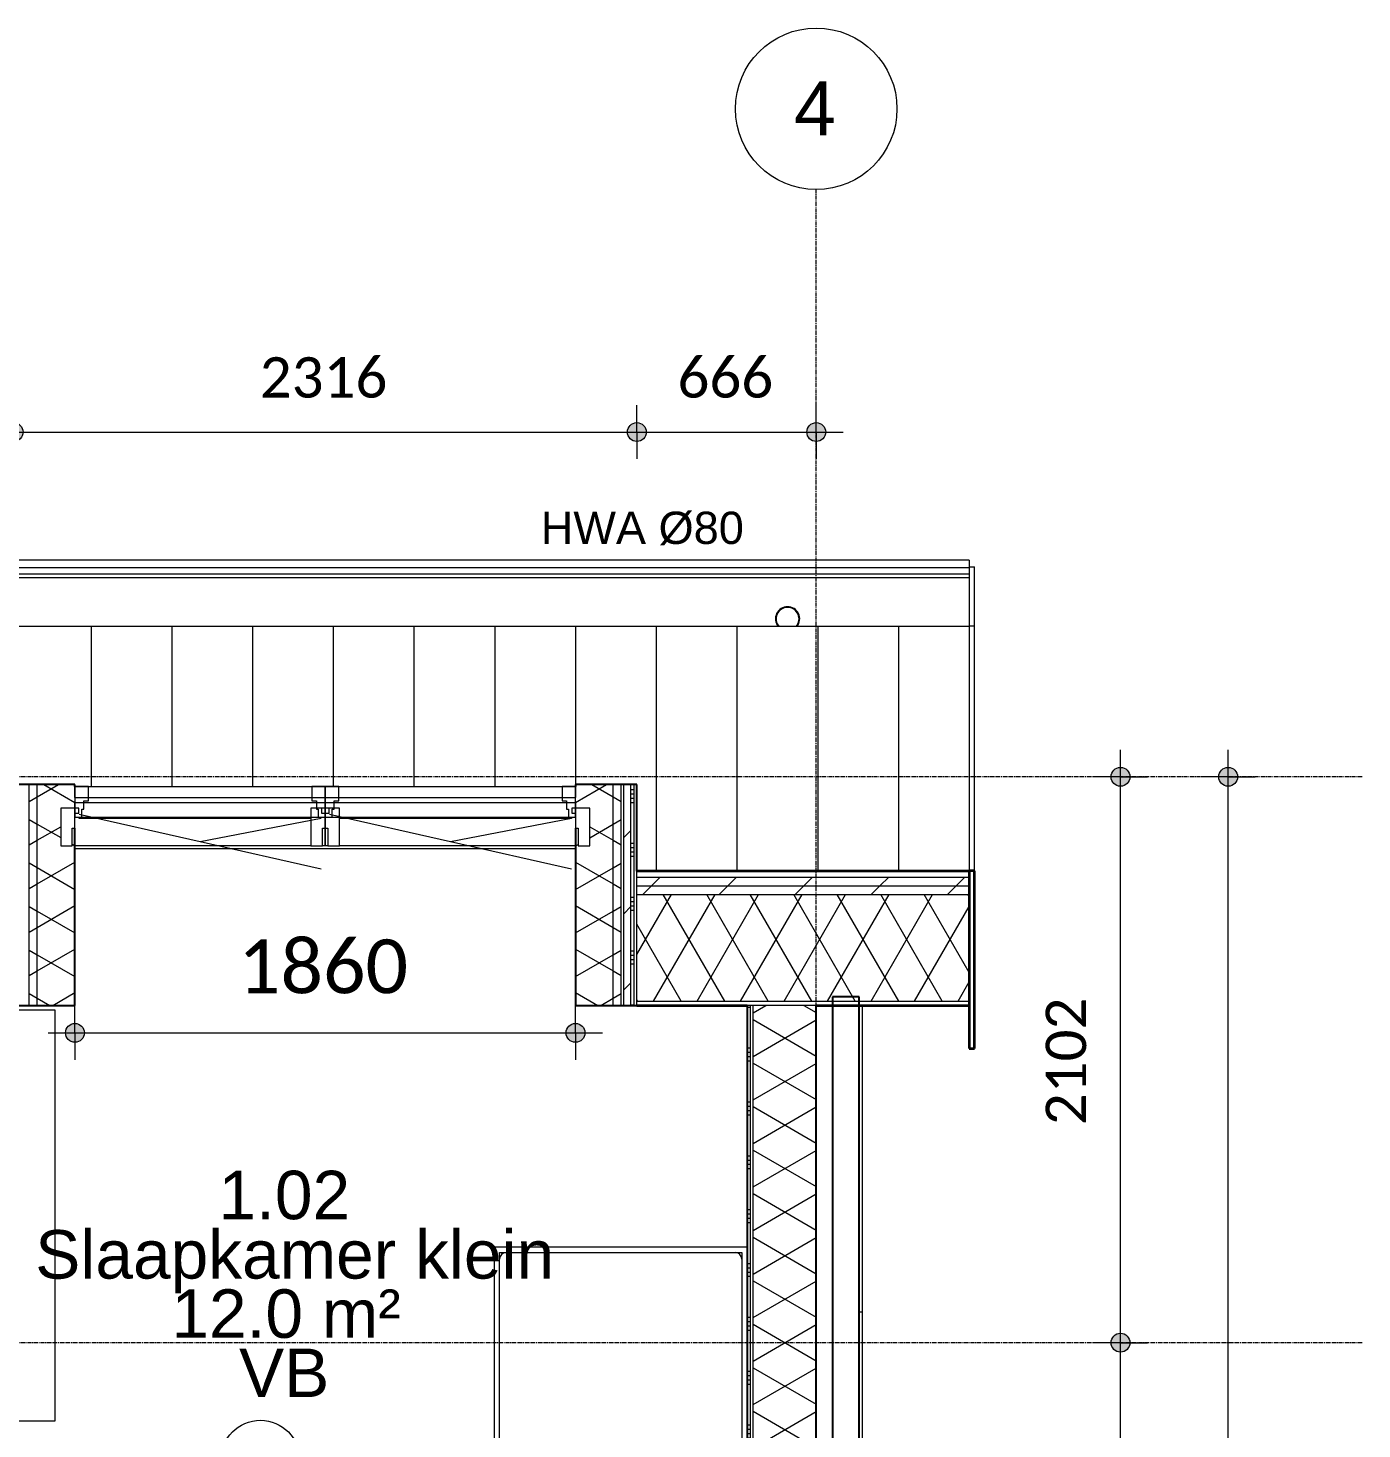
# Model space of a CAD drawing. Header units: millimetres. Extents: x -8546 to 211781, y -3000 to 31870.
# Drawn here: x 22232 to 27189, y 8653 to 13856 of the extents above; entities that cross this region are included whole.
import ezdxf

# ---------------------------------------------------------------- set-up
doc = ezdxf.new("R2010")
doc.units = ezdxf.units.MM
doc.linetypes.add('grid', pattern=[24, 15, -3, 3, -3])
for name, color, linetype, lineweight in [('A-ANNO-DIMS', 211, 'Continuous', 9), ('A-ANNO-DIMS-100', 211, 'Continuous', 9), ('A-ANNO-NOTE', 131, 'Continuous', 9), ('A-AREA-IDEN', 2, 'Continuous', 9), ('A-GENM', 13, 'Continuous', 9), ('A-GLAZ', 151, 'Continuous', 9), ('A-ROOF', 132, 'Continuous', 9), ('A-ROOF-MCUT', 132, 'Continuous', 35), ('A-ROOF-OTLN', 132, 'Continuous', 9), ('A-ROOF-PATT', 132, 'Continuous', 35), ('A-WALL', 113, 'Continuous', 9), ('A-WALL-PATT', 111, 'Continuous', 25), ('G-ANNO-TEXT', 231, 'Continuous', 9), ('I-FURN', 30, 'Continuous', 9), ('I-WALL', 2, 'Continuous', 9), ('S-COLS', 52, 'Continuous', 9), ('S-GRID', 1, 'Continuous', 9), ('S-GRID-IDEN', 1, 'Continuous', 9)]:
    doc.layers.add(name, color=color, linetype=linetype, lineweight=lineweight)
doc.styles.add('Arial_1', font='arial.ttf', dxfattribs={"height": 200})
doc.styles.add('Arial_2', font='arial.ttf', dxfattribs={"height": 180})
doc.styles.add('Arial_3', font='arial.ttf', dxfattribs={"height": 120})
doc.styles.add('Arial_5', font='arial.ttf', dxfattribs={"height": 1.2})
doc.styles.add('Calibri', font='calibri.ttf', dxfattribs={"height": 150})
doc.styles.add('Calibri_1', font='calibri.ttf', dxfattribs={"height": 200})
doc.dimstyles.new('00_BR_maatvoering_1_5mm', dxfattribs={"dimscale": 304.8, "dimtxt": 176.602264, "dimasz": 0.918635, "dimexe": 0.328084, "dimexo": 0.0625, "dimgap": 0.229659, "dimtad": 1, "dimdec": 0, "dimzin": 0, "dimdsep": 46, "dimtxsty": 'Calibri', "dimblk1": 'DOTSMALL', "dimblk2": 'DOTSMALL', "dimsah": 1, "dimcen": 0.09, "dimdle": 0.328084, "dimazin": 0, "dimtfac": 1, "dimtdec": 4, "dimtix": 1, "dimtmove": 0, "dimatfit": 3, "dimfxl": 0.328084, "dimfxlon": 1, "dimtvp": 1, "dimtfill": 1, "dimtolj": 1, "dimtzin": 0, "dimarcsym": 2})
doc.dimstyles.new('00_BR_maatvoering_2_0mm', dxfattribs={"dimscale": 304.8, "dimtxt": 235.469685, "dimasz": 0.918635, "dimexe": 0.328084, "dimexo": 0.0625, "dimgap": 0.229659, "dimtad": 1, "dimdec": 0, "dimzin": 0, "dimdsep": 46, "dimtxsty": 'Calibri_1', "dimblk1": 'DOTSMALL', "dimblk2": 'DOTSMALL', "dimsah": 1, "dimcen": 0.09, "dimdle": 0.328084, "dimazin": 0, "dimtfac": 1, "dimtdec": 4, "dimtix": 1, "dimtmove": 0, "dimatfit": 3, "dimfxl": 0.328084, "dimfxlon": 1, "dimtvp": 1, "dimtfill": 1, "dimtolj": 1, "dimtzin": 0, "dimarcsym": 2})
pattern_1 = [(45, (20667.49, 0), (-141.4214, 141.4214), [])]
pattern_2 = [(330, (22178.73, 9980.17), (70, 121.244), []), (30, (22178.73, 9980.17), (-70, 121.244), [])]
pattern_3 = [(150, (24494.73, 9980.17), (-70, -121.244), []), (210, (24494.73, 9980.17), (70, -121.244), [])]

# ---------------------------------------------------------------- blocks, each defined once
blk = doc.blocks.new('KOZIJN_TYPE_D breed 930 - KOZIJN_TYPE_D-3569084-1ste verdieping')
at = {"layer": 'A-GENM'}
for p, q in [((-415, 0), (-465, 0)), ((-465, 0), (-465, -114)), ((-415, -53), (-415, 0)), ((465, 0), (415, 0)), ((415, 0), (415, -53)), ((465, -114), (465, 0)), ((-439, -114), (-439, -84)), ((-439, -84), (-432, -84)), ((-432, -84), (-432, -53)), ((-432, -53), (-415, -53)), ((415, -53), (432, -53)), ((432, -53), (432, -84)), ((432, -84), (439, -84)), ((439, -84), (439, -114)), ((-465, -114), (-439, -114)), ((439, -114), (465, -114))]:
    blk.add_line(p, q, dxfattribs=at)
at = {"layer": 'A-GLAZ'}
for p, q in [((-465, -40), (-465, 0)), ((-465, 0), (465, 0)), ((-465, -40), (465, -40)), ((465, 0), (465, -40)), ((-451, -80), (-518, -80)), ((-518, -80), (-518, -220)), ((-465, -114), (-465, -59)), ((-465, -59), (465, -59)), ((-465, -154), (-465, -99)), ((-465, -99), (-451, -99)), ((-451, -99), (-451, -80)), ((449.5, -307), (-449.5, -104)), ((518, -80), (451, -80)), ((451, -80), (451, -99)), ((451, -99), (465, -99)), ((465, -59), (465, -114)), ((465, -99), (465, -154)), ((518, -220), (518, -80)), ((-475, -220), (-475, -154)), ((-475, -154), (-465, -154)), ((-465, -114), (465, -114)), ((-465, -220), (-465, -154)), ((449.6, -119), (-412, -119)), ((449.5, -119), (0, -205.5)), ((449.6, -114), (449.6, -119)), ((465, -154), (475, -154)), ((475, -154), (475, -220)), ((-518, -220), (-475, -220)), ((-455, -220), (-465, -220)), ((465, -220), (-412, -220)), ((475, -220), (518, -220))]:
    blk.add_line(p, q, dxfattribs=at)
blk = doc.blocks.new('28_EB_HWA_grote slag - TRON60x2_5-3479251-1ste verdieping')
at = {"layer": 'S-COLS'}
for radius, start, end in [(45, 50.8296, 180), (42.5, 48.16, 180), (42.5, 180, 311.84), (45, 180, 309.1704)]:
    blk.add_arc((-126.7, 0), radius, start, end, dxfattribs=at)
blk = doc.blocks.new('M_Desk - 1525 x 762mm-V19-1ste verdieping')
at = {"layer": 'I-FURN'}
for p, q in [((1524.5, 762), (-0.5, 762)), ((-0.5, 762), (-0.5, 0)), ((1524.5, 0), (1524.5, 762))]:
    blk.add_line(p, q, dxfattribs=at)
blk = doc.blocks.new('82_CC_MOD_bed enkel - 2000 x 900 bak-V20-1ste verdieping')
at = {"layer": 'I-FURN'}
for p, q in [((1472.9, 320.9), (-567.1, 320.9)), ((-567.1, 320.9), (-567.1, -619.1)), ((1472.9, -619.1), (1472.9, 320.9)), ((-547.1, -599.1), (-547.1, 300.9)), ((-547.1, 300.9), (1452.9, 300.9)), ((1452.9, 300.9), (1452.9, -599.1)), ((1452.9, -599.1), (-547.1, -599.1))]:
    blk.add_line(p, q, dxfattribs=at)
for centre, start, end in [((-522.1, 275.9), 90, 180), ((1427.9, 275.9), 360, 90), ((-522.1, -574.1), 180, 270), ((1427.9, -574.1), 270, 360)]:
    blk.add_arc(centre, 25, start, end, dxfattribs=at)
for points in [[(-117.1, 300.9), (-96.1, -0.1), (-135.8, -323.4), (-117.1, -599.1)], [(182.9, 300.9), (203.9, -0.1), (164.2, -323.4), (182.9, -599.1)], [(-447.1, 150.9), (-325.5, 136), (-192.5, 161.8), (-117.1, 150.9)], [(-447.1, 150.9), (-417.5, -17.3), (-467.2, -273.2), (-447.1, -449.1)], [(-447.1, -449.1), (-325.5, -464), (-192.5, -438.2), (-117.1, -449.1)]]:
    blk.add_open_spline(points, degree=3, dxfattribs=at)
blk = doc.blocks.new('KOZIJN_TYPE_D breed 930 - KOZIJN_TYPE_D-V21-1ste verdieping')
at = {"layer": 'A-GENM'}
for p, q in [((-415, 0), (-465, 0)), ((-465, 0), (-465, -114)), ((-415, -53), (-415, 0)), ((465, 0), (415, 0)), ((415, 0), (415, -53)), ((465, -114), (465, 0)), ((-439, -114), (-439, -84)), ((-439, -84), (-432, -84)), ((-432, -84), (-432, -53)), ((-432, -53), (-415, -53)), ((415, -53), (432, -53)), ((432, -53), (432, -84)), ((432, -84), (439, -84)), ((439, -84), (439, -114)), ((-465, -114), (-439, -114)), ((439, -114), (465, -114))]:
    blk.add_line(p, q, dxfattribs=at)
at = {"layer": 'A-GLAZ'}
for p, q in [((-465, -40), (-465, 0)), ((-465, 0), (465, 0)), ((-465, -40), (465, -40)), ((465, 0), (465, -40)), ((-451, -80), (-518, -80)), ((-518, -80), (-518, -220)), ((-465, -114), (-465, -59)), ((-465, -59), (465, -59)), ((-465, -154), (-465, -99)), ((-465, -99), (-451, -99)), ((-451, -99), (-451, -80)), ((449.5, -307), (-449.5, -104)), ((518, -80), (451, -80)), ((451, -80), (451, -99)), ((451, -99), (465, -99)), ((465, -59), (465, -114)), ((465, -99), (465, -154)), ((518, -220), (518, -80)), ((-475, -220), (-475, -154)), ((-475, -154), (-465, -154)), ((-465, -114), (465, -114)), ((-449.2, -119), (-449.2, -114)), ((412, -119), (-449.2, -119)), ((449.5, -119), (0, -205.5)), ((465, -154), (475, -154)), ((465, -154), (465, -220)), ((475, -154), (475, -220)), ((-518, -220), (-475, -220)), ((412, -220), (-465, -220)), ((465, -220), (455, -220)), ((475, -220), (518, -220))]:
    blk.add_line(p, q, dxfattribs=at)
blk = doc.blocks.new('Grid - r_3_0mm-1753543-1ste verdieping')
at = {"layer": 'S-GRID-IDEN'}
blk.add_circle((0, 0), 3, dxfattribs=at)
blk = doc.blocks.new('DIMBLOCK14-1ste verdieping')
at = {"layer": 'A-ANNO-DIMS-100'}
h = blk.add_hatch(color=256, dxfattribs=at)
edge = h.paths.add_edge_path()
edge.add_arc((26291.8, 8973.5), 35, 0, 360)
h = blk.add_hatch(color=256, dxfattribs=at)
edge = h.paths.add_edge_path()
edge.add_arc((26291.8, 1860.4), 35, 0, 360)
for p, q in [((26291.8, 8973.5), (26191.8, 8973.5)), ((26291.8, 1860.4), (26291.8, 8973.5)), ((26291.8, 8973.5), (26391.8, 8973.5)), ((26291.8, 1860.4), (26191.8, 1860.4)), ((26291.8, 1860.4), (26391.8, 1860.4))]:
    blk.add_line(p, q, dxfattribs=at)
for centre in [(26291.8, 8973.5), (26291.8, 1860.4)]:
    blk.add_circle(centre, 35, dxfattribs=at)
at = {"layer": 'A-ANNO-DIMS-100', "color": 0, "insert": (26013.9, 5173.7), "char_height": 150, "width": 583.656, "attachment_point": 1, "rotation": 90, "line_spacing_factor": 1.158048, "style": 'Calibri', "bg_fill": 3, "box_fill_scale": 1.25, "bg_fill_color": 256, "bg_fill_true_color": 13158600, "bg_fill_transparency": 0}
blk.add_mtext('7113', dxfattribs=at)
blk = doc.blocks.new('_DotSmall')
at = {"color": 0, "linetype": 'ByBlock', "const_width": 0.5}
blk.add_lwpolyline([(-0.0625, 0, 1), (0.0625, 0, 1)], format="xyb", close=True, dxfattribs=at)
blk = doc.blocks.new('DIMBLOCK15-1ste verdieping')
at = {"layer": 'A-ANNO-DIMS-100'}
h = blk.add_hatch(color=256, dxfattribs=at)
edge = h.paths.add_edge_path()
edge.add_arc((26291.8, 11075.3), 35, 0, 360)
h = blk.add_hatch(color=256, dxfattribs=at)
edge = h.paths.add_edge_path()
edge.add_arc((26291.8, 8973.5), 35, 0, 360)
for p, q in [((26291.8, 8973.5), (26291.8, 11175.3)), ((26291.8, 11075.3), (26191.8, 11075.3)), ((26291.8, 11075.3), (26391.8, 11075.3)), ((26291.8, 8973.5), (26191.8, 8973.5)), ((26291.8, 8973.5), (26391.8, 8973.5))]:
    blk.add_line(p, q, dxfattribs=at)
for centre in [(26291.8, 11075.3), (26291.8, 8973.5)]:
    blk.add_circle(centre, 35, dxfattribs=at)
at = {"layer": 'A-ANNO-DIMS-100', "color": 0, "insert": (26013.9, 9781.2), "char_height": 150, "width": 583.656, "attachment_point": 1, "rotation": 90, "line_spacing_factor": 1.158048, "style": 'Calibri', "bg_fill": 3, "box_fill_scale": 1.25, "bg_fill_color": 256, "bg_fill_true_color": 13158600, "bg_fill_transparency": 0}
blk.add_mtext('2102', dxfattribs=at)
blk = doc.blocks.new('DIMBLOCK16-1ste verdieping')
at = {"layer": 'A-ANNO-DIMS-100'}
h = blk.add_hatch(color=256, dxfattribs=at)
edge = h.paths.add_edge_path()
edge.add_arc((26691.8, 11075.3), 35, 0, 360)
h = blk.add_hatch(color=256, dxfattribs=at)
edge = h.paths.add_edge_path()
edge.add_arc((26691.8, 860.4), 35, 0, 360)
for p, q in [((26691.8, 760.4), (26691.8, 11175.3)), ((26691.8, 11075.3), (26591.8, 11075.3)), ((26691.8, 11075.3), (26791.8, 11075.3)), ((26691.8, 860.4), (26591.8, 860.4)), ((26691.8, 860.4), (26791.8, 860.4))]:
    blk.add_line(p, q, dxfattribs=at)
for centre in [(26691.8, 11075.3), (26691.8, 860.4)]:
    blk.add_circle(centre, 35, dxfattribs=at)
at = {"layer": 'A-ANNO-DIMS-100', "color": 0, "insert": (26413.9, 5663.8), "char_height": 150, "width": 729.57, "attachment_point": 1, "rotation": 90, "line_spacing_factor": 1.158048, "style": 'Calibri', "bg_fill": 3, "box_fill_scale": 1.25, "bg_fill_color": 256, "bg_fill_true_color": 13158600, "bg_fill_transparency": 0}
blk.add_mtext('10215', dxfattribs=at)
blk = doc.blocks.new('61_EA_VENT_TOEVOER - LICHTPUNT-1509928-1ste verdieping')
at = {"layer": 'A-ANNO-NOTE'}
for p, q in [((-2.078, -2.078), (0, 0)), ((-2.278, -1.877), (-2.697, -2.698)), ((-2.278, -1.877), (-1.876, -2.28)), ((-1.876, -2.28), (-2.697, -2.698))]:
    blk.add_line(p, q, dxfattribs=at)
blk.add_circle((0, 0), 1.472, dxfattribs=at)
at = {"layer": 'A-ANNO-NOTE', "insert": (-1.003, 0.505), "char_height": 1.2, "width": 2.40506, "attachment_point": 1, "style": 'Arial_5'}
blk.add_mtext('mt', dxfattribs=at)
blk = doc.blocks.new('DIMBLOCK17-1ste verdieping')
at = {"layer": 'A-ANNO-DIMS-100'}
h = blk.add_hatch(color=256, dxfattribs=at)
edge = h.paths.add_edge_path()
edge.add_arc((24494.7, 12355.7), 35, 0, 360)
h = blk.add_hatch(color=256, dxfattribs=at)
edge = h.paths.add_edge_path()
edge.add_arc((25161.2, 12355.7), 35, 0, 360)
for p, q in [((24494.7, 12355.7), (24494.7, 12455.7)), ((25161.2, 12355.7), (25161.2, 12455.7)), ((24394.7, 12355.7), (25261.2, 12355.7)), ((24494.7, 12355.7), (24494.7, 12255.7)), ((25161.2, 12355.7), (25161.2, 12255.7))]:
    blk.add_line(p, q, dxfattribs=at)
for centre in [(24494.7, 12355.7), (25161.2, 12355.7)]:
    blk.add_circle(centre, 35, dxfattribs=at)
at = {"layer": 'A-ANNO-DIMS-100', "color": 0, "insert": (24645.6, 12633.6), "char_height": 150, "width": 437.742, "attachment_point": 1, "line_spacing_factor": 1.158048, "style": 'Calibri', "bg_fill": 3, "box_fill_scale": 1.25, "bg_fill_color": 256, "bg_fill_true_color": 13158600, "bg_fill_transparency": 0}
blk.add_mtext('666', dxfattribs=at)
blk = doc.blocks.new('DIMBLOCK20-1ste verdieping')
at = {"layer": 'A-ANNO-DIMS-100'}
h = blk.add_hatch(color=256, dxfattribs=at)
edge = h.paths.add_edge_path()
edge.add_arc((22178.7, 12355.7), 35, 0, 360)
h = blk.add_hatch(color=256, dxfattribs=at)
edge = h.paths.add_edge_path()
edge.add_arc((24494.7, 12355.7), 35, 0, 360)
for p, q in [((22178.7, 12355.7), (22178.7, 12455.7)), ((24494.7, 12355.7), (24494.7, 12455.7)), ((22178.7, 12355.7), (24594.7, 12355.7)), ((22178.7, 12355.7), (22178.7, 12255.7)), ((24494.7, 12355.7), (24494.7, 12255.7))]:
    blk.add_line(p, q, dxfattribs=at)
for centre in [(22178.7, 12355.7), (24494.7, 12355.7)]:
    blk.add_circle(centre, 35, dxfattribs=at)
at = {"layer": 'A-ANNO-DIMS-100', "color": 0, "insert": (23093.5, 12633.6), "char_height": 150, "width": 583.656, "attachment_point": 1, "line_spacing_factor": 1.158048, "style": 'Calibri', "bg_fill": 3, "box_fill_scale": 1.25, "bg_fill_color": 256, "bg_fill_true_color": 13158600, "bg_fill_transparency": 0}
blk.add_mtext('2316', dxfattribs=at)
blk = doc.blocks.new('DIMBLOCK30-1ste verdieping')
at = {"layer": 'A-ANNO-DIMS-100'}
h = blk.add_hatch(color=256, dxfattribs=at)
edge = h.paths.add_edge_path()
edge.add_arc((22406.7, 10124.1), 35, 0, 360)
h = blk.add_hatch(color=256, dxfattribs=at)
edge = h.paths.add_edge_path()
edge.add_arc((24266.7, 10124.1), 35, 0, 360)
for p, q in [((22406.7, 10124.1), (22406.7, 10224.1)), ((24266.7, 10124.1), (24266.7, 10224.1)), ((22306.7, 10124.1), (24366.7, 10124.1)), ((22406.7, 10124.1), (22406.7, 10024.1)), ((24266.7, 10124.1), (24266.7, 10024.1))]:
    blk.add_line(p, q, dxfattribs=at)
for centre in [(22406.7, 10124.1), (24266.7, 10124.1)]:
    blk.add_circle(centre, 35, dxfattribs=at)
at = {"layer": 'A-ANNO-DIMS-100', "color": 0, "insert": (23012.5, 10471.3), "char_height": 200, "width": 778.208, "attachment_point": 1, "line_spacing_factor": 1.158048, "style": 'Calibri_1', "bg_fill": 3, "box_fill_scale": 1.25, "bg_fill_color": 256, "bg_fill_true_color": 13158600, "bg_fill_transparency": 0}
blk.add_mtext('1860', dxfattribs=at)

msp = doc.modelspace()

# ---------------------------------------------------------------- hatches: boundary and pattern name
at = {"layer": 'A-ROOF-PATT', "lineweight": 9}
h = msp.add_hatch(dxfattribs=at)
h.set_pattern_fill('FP_90', color=256, style=0, pattern_type=2)
h.set_pattern_definition([(270, (20667.5, 4745.2), (300, 2e-14), [])])
h.paths.add_polyline_path([(15079.9, 10724.5), (16248.7, 10724.5), (16248.7, 11050.7), (20424.7, 11050.7), (20424.7, 10724.5), (22178.7, 10724.5), (22178.7, 11046.8), (22406.7, 11046.8), (22406.7, 11039.3), (24266.7, 11039.3), (24266.7, 11046.8), (24494.7, 11046.8), (24494.7, 10724.5), (25729.6, 10724.5), (25729.6, 11633.8), (15079.9, 11633.8), (15079.9, 10726.4)])
h = msp.add_hatch(dxfattribs=at)
h.set_pattern_fill('FP_84', color=256, style=0, pattern_type=2)
h.set_pattern_definition(pattern_1)
h.paths.add_polyline_path([(25729.6, 2233.2), (25729.6, 2265.4), (24397.7, 2265.4), (24397.7, 2233.2), (25661.4, 2233.2)])
h.paths.add_polyline_path([(15079.9, 2233.2), (16411.7, 2233.2), (16411.7, 2265.4), (15079.9, 2265.4)])
h.paths.add_polyline_path([(22219.1, 2233.2), (22741.7, 2233.2), (22741.7, 2265.4), (21554.7, 2265.4), (21554.7, 2233.2)])
h.paths.add_polyline_path([(18067.7, 2233.2), (19254.7, 2233.2), (19254.7, 2265.4), (18067.7, 2265.4)])
h.paths.add_polyline_path([(20498, 10670.2), (22178.7, 10670.2), (22178.7, 10702.5), (20424.7, 10702.5), (20424.7, 10670.2)])
h.paths.add_polyline_path([(15079.9, 10670.2), (16248.7, 10670.2), (16248.7, 10702.5), (15079.9, 10702.5)])
h.paths.add_polyline_path([(25729.6, 10670.2), (25729.6, 10702.5), (24494.7, 10702.5), (24494.7, 10670.2), (24514, 10670.2)])
h = msp.add_hatch(dxfattribs=at)
h.set_pattern_fill('FP_84', color=256, style=0, pattern_type=2)
h.set_pattern_definition(pattern_1)
h.paths.add_polyline_path([(21554.7, 2265.4), (22741.7, 2265.4), (22741.7, 2297.7), (21554.7, 2297.7)])
h.paths.add_polyline_path([(15079.9, 2265.4), (16411.7, 2265.4), (16411.7, 2297.7), (15079.9, 2297.7)])
h.paths.add_polyline_path([(25729.6, 2265.4), (25729.6, 2297.7), (24397.7, 2297.7), (24397.7, 2265.4), (25661.4, 2265.4)])
h.paths.add_polyline_path([(18067.7, 2265.4), (19254.7, 2265.4), (19254.7, 2297.7), (18067.7, 2297.7)])
h.paths.add_polyline_path([(22178.7, 10638), (22178.7, 10670.2), (20424.7, 10670.2), (20424.7, 10638), (21071.7, 10638)])
h.paths.add_polyline_path([(15079.9, 10638), (16248.7, 10638), (16248.7, 10670.2), (15079.9, 10670.2)])
h.paths.add_polyline_path([(25729.6, 10638), (25729.6, 10670.2), (24494.7, 10670.2), (24494.7, 10638), (24514, 10638)])
h = msp.add_hatch(dxfattribs=at)
h.set_pattern_fill('FP_88', color=256, angle=60, style=0, pattern_type=2)
h.set_pattern_definition([(60, (20404.74, 2211.16), (-121.2436, 70), []), (120, (20404.74, 2211.16), (-121.2436, -70), [])])
h.paths.add_polyline_path([(22219.1, 2297.7), (22741.7, 2297.7), (22741.7, 2693.6), (21554.7, 2693.6), (21554.7, 2297.7)])
h.paths.add_polyline_path([(15079.9, 2297.7), (16411.7, 2297.7), (16411.7, 2693.6), (15079.9, 2693.6)])
h.paths.add_polyline_path([(24397.7, 2297.7), (25729.6, 2297.7), (25729.6, 2693.6), (24397.7, 2693.6), (24397.7, 2320.6)])
h.paths.add_polyline_path([(18067.7, 2297.7), (19254.7, 2297.7), (19254.7, 2693.6), (18067.7, 2693.6)])
h.paths.add_polyline_path([(21071.7, 10242.1), (22178.7, 10242.1), (22178.7, 10638), (20424.7, 10638), (20424.7, 10242.1)])
h.paths.add_polyline_path([(15079.9, 10242.1), (16248.7, 10242.1), (16248.7, 10638), (15079.9, 10638)])
h.paths.add_polyline_path([(25729.6, 10242.1), (25729.6, 10638), (24494.7, 10638), (24494.7, 10242.1), (24514, 10242.1)])
h = msp.add_hatch(dxfattribs=at)
h.set_pattern_fill('FP_89', color=256, style=0, pattern_type=2)
h.set_pattern_definition([(0, (20404.74, 2211.16), (0, 100), [])])
h.paths.add_polyline_path([(22741.7, 2693.6), (22741.7, 2709.7), (21554.7, 2709.7), (21554.7, 2693.6), (22219.1, 2693.6)])
h.paths.add_polyline_path([(15079.9, 2693.6), (16411.7, 2693.6), (16411.7, 2709.7), (15079.9, 2709.7)])
h.paths.add_polyline_path([(24514, 2693.6), (25729.6, 2693.6), (25729.6, 2709.7), (24397.7, 2709.7), (24397.7, 2693.6)])
h.paths.add_polyline_path([(18067.7, 2693.6), (19254.7, 2693.6), (19254.7, 2709.7), (18067.7, 2709.7)])
h.paths.add_polyline_path([(21071.7, 10226), (22178.7, 10226), (22178.7, 10242.1), (20424.7, 10242.1), (20424.7, 10226)])
h.paths.add_polyline_path([(15079.9, 10226), (16248.7, 10226), (16248.7, 10242.1), (15079.9, 10242.1)])
h.paths.add_polyline_path([(25729.6, 10226), (25729.6, 10242.1), (24494.7, 10242.1), (24494.7, 10226), (25161.2, 10226)])
at = {"layer": 'A-WALL-PATT', "lineweight": 9}
h = msp.add_hatch(dxfattribs=at)
h.set_pattern_fill('FP_104', color=256, angle=60, style=0, pattern_type=2)
h.set_pattern_definition(pattern_2)
h.paths.add_polyline_path([(22266.7, 10226), (22266.7, 11046.8), (22236.7, 11046.8), (22236.7, 10226)])
h = msp.add_hatch(dxfattribs=at)
h.set_pattern_fill('FP_104', color=256, angle=60, style=0, pattern_type=2)
h.set_pattern_definition(pattern_2)
h.paths.add_polyline_path([(22406.7, 10226), (22406.7, 10884.8), (22396.7, 10884.8), (22396.7, 10818.8), (22353.7, 10818.8), (22353.7, 10958.8), (22406.7, 10958.8), (22406.7, 11046.8), (22266.7, 11046.8), (22266.7, 10226)])
h = msp.add_hatch(dxfattribs=at)
h.set_pattern_fill('FP_120', color=256, angle=60, style=0, pattern_type=2)
h.set_pattern_definition(pattern_3)
h.paths.add_polyline_path([(24266.7, 10226), (24406.7, 10226), (24406.7, 11046.8), (24266.7, 11046.8), (24266.7, 10958.8), (24319.7, 10958.8), (24319.7, 10818.8), (24276.7, 10818.8), (24276.7, 10884.8), (24266.7, 10884.8), (24266.7, 10642.7)])
h = msp.add_hatch(dxfattribs=at)
h.set_pattern_fill('FP_120', color=256, angle=60, style=0, pattern_type=2)
h.set_pattern_definition(pattern_3)
h.paths.add_polyline_path([(24436.7, 10226), (24436.7, 11046.8), (24406.7, 11046.8), (24406.7, 10226)])
h = msp.add_hatch(dxfattribs=at)
h.set_pattern_fill('FP_84', color=256, style=0, pattern_type=2)
h.set_pattern_definition(pattern_1)
h.paths.add_polyline_path([(24472.7, 10226), (24472.7, 11046.8), (24445.7, 11046.8), (24445.7, 10226)])
h = msp.add_hatch(dxfattribs=at)
h.set_pattern_fill('FP_121', color=256, angle=90, style=0, pattern_type=2)
h.set_pattern_definition([(180, (24494.73, 9980.17), (-1e-12, -200), []), (180, (24494.73, 9996.17), (-1e-12, -200), []), (180, (24494.73, 10012.17), (-1e-12, -200), []), (180, (24494.73, 10028.17), (-1e-12, -200), [])])
h.paths.add_polyline_path([(24472.7, 10226), (24484.7, 10226), (24484.7, 11046.8), (24472.7, 11046.8), (24472.7, 10642.7)])
h = msp.add_hatch(dxfattribs=at)
h.set_pattern_fill('FP_58', color=256, angle=90, style=0, pattern_type=2)
h.set_pattern_definition([(360, (24904.73, 6467.83), (4e-13, 200), []), (360, (24904.73, 6451.83), (4e-13, 200), []), (360, (24904.73, 6435.83), (4e-13, 200), []), (360, (24904.73, 6419.83), (4e-13, 200), [])])
h.paths.add_polyline_path([(24904.7, 2709.7), (24917.2, 2709.7), (24917.2, 7172.4), (24904.7, 7172.4), (24904.7, 2894.5)])
h.paths.add_polyline_path([(24904.7, 7261.4), (24917.2, 7261.4), (24917.2, 10226), (24904.7, 10226), (24904.7, 7270.4)])
h = msp.add_hatch(dxfattribs=at)
h.set_pattern_fill('FP_59', color=256, angle=60, style=0, pattern_type=2)
h.set_pattern_definition([(330, (24904.73, 6467.83), (70, 121.2436), []), (30, (24904.73, 6467.83), (-70, 121.2436), [])])
h.paths.add_polyline_path([(25161.2, 2709.7), (25161.2, 7172.4), (24926.2, 7172.4), (24926.2, 2709.7), (25087.7, 2709.7)])
h.paths.add_polyline_path([(25161.2, 7261.4), (25161.2, 10226), (24926.2, 10226), (24926.2, 7261.4)])

# ---------------------------------------------------------------- linework, layer by layer
at = {"layer": 'A-ROOF'}
for p, q in [((25729.6, 11633.8), (15079.9, 11633.8)), ((22406.7, 11039.3), (24266.7, 11039.3)), ((24266.7, 10807.4), (22406.7, 10807.4)), ((24494.7, 10702.5), (25729.6, 10702.5)), ((24494.7, 10670.2), (25729.6, 10670.2)), ((24494.7, 10638), (25729.6, 10638)), ((24494.7, 10242.1), (25729.6, 10242.1))]:
    msp.add_line(p, q, dxfattribs=at)
at = {"layer": 'A-ROOF', "lineweight": 35}
for p, q in [((25729.6, 10724.5), (24494.7, 10724.5)), ((24494.7, 10226), (24904.7, 10226)), ((25161.2, 10226), (25729.6, 10226))]:
    msp.add_line(p, q, dxfattribs=at)
at = {"layer": 'A-ROOF-MCUT'}
for p, q in [((25748.6, 10726.4), (25729.6, 10726.4)), ((25729.6, 10726.4), (25729.6, 10066.5)), ((25748.6, 10066.5), (25748.6, 10726.4)), ((25729.6, 10066.5), (25748.6, 10066.5))]:
    msp.add_line(p, q, dxfattribs=at)
at = {"layer": 'A-ROOF-OTLN'}
for p, q in [((25729.6, 11880.3), (15079.9, 11880.3)), ((25729.6, 11880.3), (25729.6, 10726.4)), ((15079.9, 11853.2), (25729.6, 11853.2)), ((25729.6, 11828.1), (15079.9, 11828.1)), ((25729.6, 11814.3), (15079.9, 11814.3)), ((25729.6, 11854.7), (25748.6, 11854.7)), ((25748.6, 10726.4), (25748.6, 11854.7)), ((25729.6, 11635.7), (25748.6, 11635.7))]:
    msp.add_line(p, q, dxfattribs=at)
at = {"layer": 'A-WALL'}
for p, q in [((22236.7, 10226), (22236.7, 11046.8)), ((22266.7, 10226), (22266.7, 11046.8)), ((24406.7, 10226), (24406.7, 11046.8)), ((24436.7, 10226), (24436.7, 11046.8)), ((24445.7, 10226), (24445.7, 11046.8)), ((24472.7, 10226), (24472.7, 11046.8)), ((24484.7, 10226), (24484.7, 11046.8)), ((24494.7, 10226), (24494.7, 10724.5)), ((25161.2, 10226), (24904.7, 10226)), ((24917.2, 7261.4), (24917.2, 10226)), ((24926.2, 7261.4), (24926.2, 10226)), ((25331.2, 10226), (25331.2, 2709.7)), ((25321.2, 9088.5), (25331.2, 9088.5))]:
    msp.add_line(p, q, dxfattribs=at)
at = {"layer": 'A-WALL', "lineweight": 25}
for p, q in [((25321.2, 10257.5), (25221.2, 10257.5)), ((25221.2, 10257.5), (25221.2, 2699.8)), ((25321.2, 2699.8), (25321.2, 10257.5))]:
    msp.add_line(p, q, dxfattribs=at)
at = {"layer": 'I-WALL', "lineweight": 25}
for p, q in [((22406.7, 11046.8), (22178.7, 11046.8)), ((22406.7, 11038.8), (22406.7, 11046.8)), ((24266.7, 11046.8), (24266.7, 11038.8)), ((24494.7, 11046.8), (24266.7, 11046.8)), ((24494.7, 10724.5), (24494.7, 11046.8)), ((22406.7, 10226), (22406.7, 10884.8)), ((24266.7, 10884.8), (24266.7, 10226)), ((22178.7, 10226), (22406.7, 10226)), ((24266.7, 10226), (24494.7, 10226)), ((24904.7, 10226), (24904.7, 7282.9)), ((25161.2, 2709.7), (25161.2, 10226))]:
    msp.add_line(p, q, dxfattribs=at)
at = {"layer": 'S-GRID', "linetype": 'grid'}
for p, q in [((25161.2, -988.7), (25161.2, 13256.3)), ((27189.1, 11075.3), (13650.9, 11075.3)), ((27189.1, 8973.5), (13650.9, 8973.5))]:
    msp.add_line(p, q, dxfattribs=at)

# ---------------------------------------------------------------- block references
at = {"layer": 'A-ANNO-NOTE', "xscale": 100, "yscale": 100, "zscale": 100}
msp.add_blockref('61_EA_VENT_TOEVOER - LICHTPUNT-1509928-1ste verdieping', (23095.7, 8538), dxfattribs=at)
at = {"layer": 'A-GLAZ'}
for name, p in [('KOZIJN_TYPE_D breed 930 - KOZIJN_TYPE_D-V21-1ste verdieping', (22871.7, 11038.8)), ('KOZIJN_TYPE_D breed 930 - KOZIJN_TYPE_D-3569084-1ste verdieping', (23801.7, 11038.8))]:
    msp.add_blockref(name, p, dxfattribs=at)
at = {"layer": 'I-FURN'}
for name, p, rotation in [('M_Desk - 1525 x 762mm-V19-1ste verdieping', (21570.7, 10207.4), 269.9999999999997), ('82_CC_MOD_bed enkel - 2000 x 900 bak-V20-1ste verdieping', (24285.6, 7855.9), 90.0000000000004)]:
    msp.add_blockref(name, p, dxfattribs=dict(at, rotation=rotation))
at = {"layer": 'S-COLS', "rotation": 269.9999999999996}
msp.add_blockref('28_EB_HWA_grote slag - TRON60x2_5-3479251-1ste verdieping', (25054.7, 11535.3), dxfattribs=at)
at = {"layer": 'S-GRID-IDEN', "xscale": 99.99999999999993, "yscale": 99.99999999999993, "zscale": 99.99999999999993}
msp.add_blockref('Grid - r_3_0mm-1753543-1ste verdieping', (25161.2, 13556.3), dxfattribs=at)

# ---------------------------------------------------------------- texts
at = {"layer": 'A-AREA-IDEN', "char_height": 180, "attachment_point": 1, "style": 'Arial_2'}
for s, insert, width in [('1.02', (22939.9, 9612.1), 585.232), ('Slaapkamer klein', (22258.9, 9391.5), 2236.708), ('12.0 m²', (22764.9, 9171.5), 1010.126), ('VB', (23016.4, 8951.5), 400.844)]:
    msp.add_mtext(s, dxfattribs=dict(at, insert=insert, width=width))
at = {"layer": 'G-ANNO-TEXT', "color": 7, "insert": (24137.7, 12060), "char_height": 120, "width": 994.093, "attachment_point": 1, "style": 'Arial_3'}
msp.add_mtext('HWA Ø80', dxfattribs=at)
at = {"layer": 'S-GRID-IDEN', "insert": (25078.6, 13657.8), "char_height": 200, "width": 192.405, "attachment_point": 1, "style": 'Arial_1'}
msp.add_mtext('4', dxfattribs=at)

# ---------------------------------------------------------------- next in the draw order: dimensions: what is measured, and where the dimension line sits
at = {"layer": 'A-ANNO-DIMS'}
for base, p1, p2, dimstyle, override, picture, middle in [((25161.2319, 12355.6766), (24494.733, 12255.6766), (25161.2319, 12455.6766), '00_BR_maatvoering_1_5mm', {"dimpost": '<>', "dimfxl": 695.859795}, 'DIMBLOCK17-1ste verdieping', (24827.9825, 12502.465)), ((24266.7, 10124.1), (22406.7, 10224.1), (24266.7, 10224.1), '00_BR_maatvoering_2_0mm', {"dimpost": '<>', "dimfxl": 1860}, 'DIMBLOCK30-1ste verdieping', (23336.7, 10296.6))]:
    dim = msp.add_linear_dim(base=base, p1=p1, p2=p2, dimstyle=dimstyle, override=override, dxfattribs=at)
    dim.commit()
    dim.dimension.update_dxf_attribs({"geometry": picture, "text_midpoint": middle})
dim = msp.add_linear_dim(base=(26291.8, 8973.5), p1=(26191.8, 1860.4), p2=(26191.8, 8973.5), angle=90, dimstyle='00_BR_maatvoering_1_5mm', override={"dimpost": '<>', "dimfxl": 7113.109835}, dxfattribs=at)
dim.commit()
dim.dimension.update_dxf_attribs({"geometry": 'DIMBLOCK14-1ste verdieping', "text_midpoint": (26144.9, 5416.9)})

# ---------------------------------------------------------------- next in the draw order: dimensions: what is measured, and where the dimension line sits
dim = msp.add_linear_dim(base=(24494.7, 12355.7), p1=(22178.7, 12255.7), p2=(24494.7, 12255.7), dimstyle='00_BR_maatvoering_1_5mm', override={"dimpost": '<>', "dimfxl": 2316}, dxfattribs=at)
dim.commit()
dim.dimension.update_dxf_attribs({"geometry": 'DIMBLOCK20-1ste verdieping', "text_midpoint": (23336.7, 12502.5)})
dim = msp.add_linear_dim(base=(26291.8, 11075.3), p1=(26191.8, 8973.5), p2=(26191.8, 11075.3), angle=90, dimstyle='00_BR_maatvoering_1_5mm', override={"dimpost": '<>', "dimfxl": 2101.790165}, dxfattribs=at)
dim.commit()
dim.dimension.update_dxf_attribs({"geometry": 'DIMBLOCK15-1ste verdieping', "text_midpoint": (26144.9, 10024.4)})

# ---------------------------------------------------------------- next in the draw order: dimensions: what is measured, and where the dimension line sits
dim = msp.add_linear_dim(base=(26691.8, 11075.3), p1=(26591.8, 860.4), p2=(26591.8, 11075.3), angle=90, dimstyle='00_BR_maatvoering_1_5mm', override={"dimpost": '<>', "dimfxl": 10214.9}, dxfattribs=at)
dim.commit()
dim.dimension.update_dxf_attribs({"geometry": 'DIMBLOCK16-1ste verdieping', "text_midpoint": (26544.9, 5967.8)})

doc.saveas('drawing.dxf')
